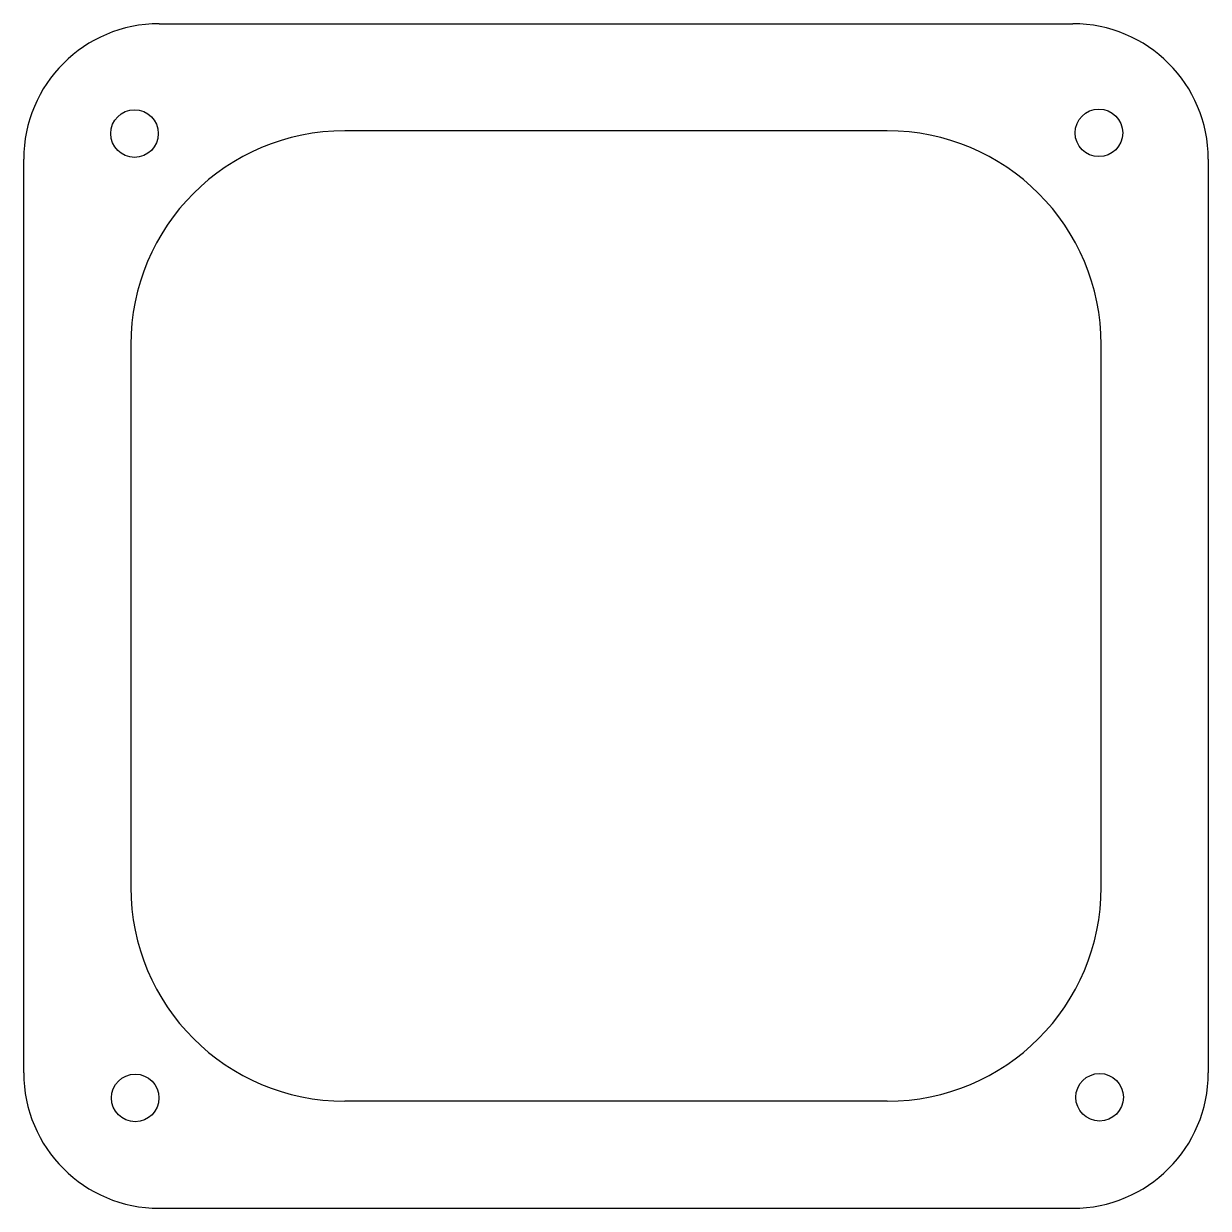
# Model space of a CAD drawing. Header units: millimetres. Extents: x 17.4 to 100.4, y -104.9 to -21.9.
import ezdxf

# ---------------------------------------------------------------- set-up
doc = ezdxf.new("R2010")
doc.units = ezdxf.units.MM
doc.layers.get('0').update_dxf_attribs({"linetype": 'CONTINUOUS'})

msp = doc.modelspace()

# ---------------------------------------------------------------- linework, layer by layer
for p, q in [((26.925, -21.884), (90.925, -21.884)), ((77.925, -29.384), (39.925, -29.384)), ((17.425, -95.384), (17.425, -31.384)), ((100.425, -31.384), (100.425, -95.384)), ((24.925, -44.384), (24.925, -82.384)), ((92.925, -82.384), (92.925, -44.384)), ((77.925, -97.384), (39.925, -97.384)), ((26.925, -104.884), (90.925, -104.884))]:
    msp.add_line(p, q)
for centre in [(25.191, -29.582), (92.761, -29.534), (92.809, -97.103), (25.239, -97.151)]:
    msp.add_circle(centre, 1.666)
for centre, radius, start, end in [((26.925, -31.384), 9.5, 90, 180), ((90.925, -31.384), 9.5, 0, 90), ((39.925, -44.384), 15, 90, 180), ((77.925, -44.384), 15, 0, 90), ((39.925, -82.384), 15, 180, 270), ((77.925, -82.384), 15, -90, 0), ((26.925, -95.384), 9.5, 180, 270), ((90.925, -95.384), 9.5, -90, 0)]:
    msp.add_arc(centre, radius, start, end)

doc.saveas('drawing.dxf')
